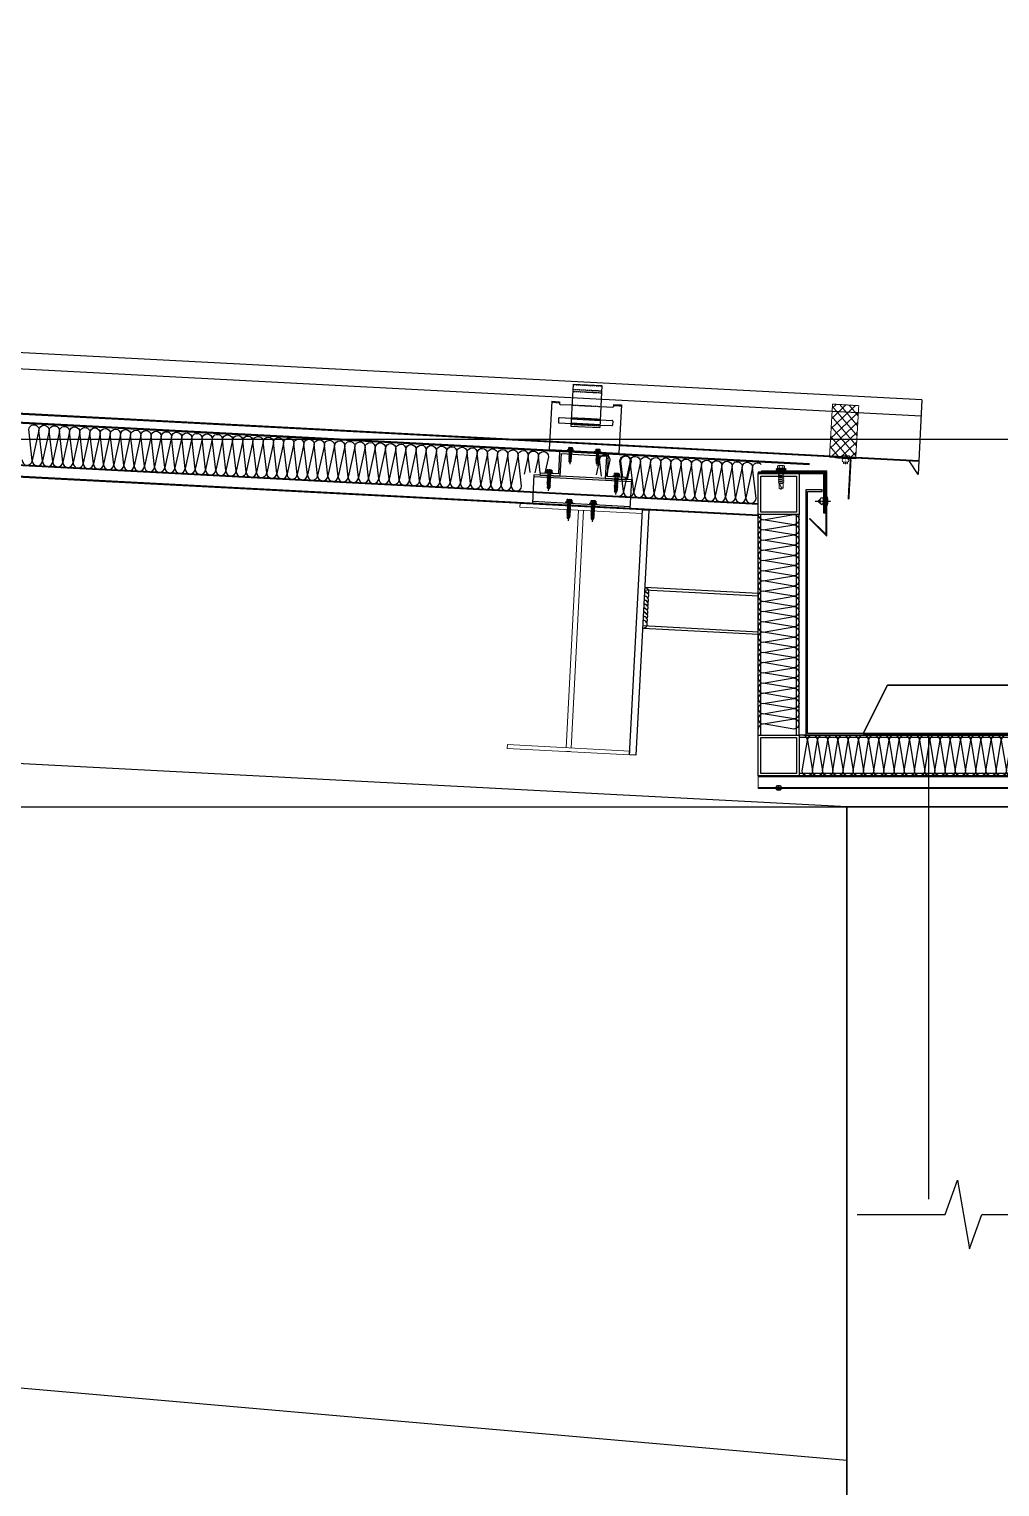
# Model space of a CAD drawing. Extents: x -599358 to 2865263, y -1062760 to 486533.
# Drawn here: x 1866819 to 1868008, y -661942 to -660158 of the extents above; entities that cross this region are included whole.
import ezdxf

# ---------------------------------------------------------------- set-up
doc = ezdxf.new("R2010")
doc.units = 0
for name, pattern in [('__DASH', [0.35, 0.25, -0.1]), ('CENTER', [2, 1.25, -0.25, 0.25, -0.25]), ('CENTER2', [28.575, 19.05, -3.175, 3.175, -3.175]), ('DASH', [0.35, 0.25, -0.1]), ('DOTE', [2.42, 2, -0.2, 0.02, -0.2]), ('HIDDEN', [0.375, 0.25, -0.125])]:
    doc.linetypes.add(name, pattern=pattern)
for name, color, linetype, lineweight in [('00-BW', 140, 'HIDDEN', 5), ('0CABR-零部件（螺钉、螺栓、五金件）', 53, 'Continuous', 13), ('S-dim', 81, 'Continuous', 0), ('T码、堵头、配件', 6, 'Continuous', 13), ('屋面板', 6, 'Continuous', 13), ('粗', 7, 'Continuous', 50), ('紧固件', 4, 'Continuous', 13)]:
    doc.layers.add(name, color=color, linetype=linetype, lineweight=lineweight)
for name, color, linetype in [('3索引', 3, 'Continuous'), ('A-AXIS-DOTE', 14, 'DOTE'), ('A-AXIS-DP', 126, 'Continuous'), ('A-AXIS-SYMB', 3, 'Continuous'), ('A-LIN-V', 9, 'Continuous'), ('BWM', 8, 'Continuous'), ('cen', 1, 'CENTER'), ('COLUMN', 9, 'Continuous'), ('DIM_SYMB', 3, 'Continuous'), ('HATCH', 66, 'Continuous'), ('PJ', 151, 'Continuous'), ('Q-焊缝', 8, 'Continuous'), ('SCREW', 233, 'Continuous'), ('SEAMLOK75 - SHEET', 6, 'Continuous'), ('ZX', 1, 'CENTER2'), ('拉铆钉', 243, 'Continuous'), ('配件', 4, 'Continuous'), ('钢承板', 253, 'Continuous')]:
    doc.layers.add(name, color=color, linetype=linetype)

# ---------------------------------------------------------------- blocks, each defined once
blk = doc.blocks.new('w432424324')
at = {"layer": 'A-LIN-V', "color": 2}
for p, q in [((-751204.7, 584057.5), (-759779.7, 584507.5)), ((-751204.7, 583257.5), (-759779.7, 584007.5))]:
    blk.add_line(p, q, dxfattribs=at)
at = {"layer": 'COLUMN'}
for points in [[(-769154.7, 584057.5), (-769154.7, 568257.5), (-768354.7, 568257.5), (-768354.7, 584057.5)], [(-750404.7, 584057.5), (-750404.7, 568257.5), (-751204.7, 568257.5), (-751204.7, 584057.5)]]:
    blk.add_lwpolyline(points, close=True, dxfattribs=at)
blk = doc.blocks.new('压块-flat-1')
at = {"layer": 'HATCH', "ltscale": 10}
h = blk.add_hatch(dxfattribs=at)
h.set_pattern_fill('ACET-2D-ANSI32', color=256, scale=0.5)
h.set_pattern_definition([(45, (-3162.4305, -11124.3203), (-1.683798, 1.683798), []), (45, (-3161.308, -11124.3203), (-1.683798, 1.683798), [])])
h.paths.add_polyline_path([(-82, 0), (-82, -2), (-2, -2), (-2, -50), (0, -50), (0, 0)])
at = {"layer": '配件', "color": 4}
blk.add_lwpolyline([(-82, 0), (-82, -2), (-2, -2), (-2, -50), (0, -50), (0, 0)], close=True, dxfattribs=at)
blk = doc.blocks.new('G$C114A11A0')
at = {"layer": '0CABR-零部件（螺钉、螺栓、五金件）'}
h = blk.add_hatch(dxfattribs=at)
h.set_pattern_fill('DOTS', color=256, scale=0.1, style=0)
h.set_pattern_definition([(0, (-261042.33595, 10165.88129), (0.079375, 0.15875), [0, -0.15875])])
h.paths.add_polyline_path([(11.9, 30.9), (0.4, 30.9), (0.4, 29.4), (11.9, 29.4)])
for p, q in [((3, 35.9), (9.3, 35.9)), ((0, 31.7), (1.9, 32.8)), ((0, 31.7), (12.3, 31.7)), ((0, 31.7), (0.3, 30.9)), ((0.3, 30.9), (12, 30.9)), ((0.4, 30.9), (0.4, 29.4)), ((0.4, 29.4), (11.9, 29.4)), ((1.9, 35.5), (1.9, 32.8)), ((1.9, 32.8), (10.4, 32.8)), ((4, 35.5), (4, 32.8)), ((8.3, 35.5), (8.3, 32.8)), ((10.4, 35.5), (10.4, 32.8)), ((12.3, 31.7), (10.4, 32.8)), ((11.9, 30.9), (11.9, 29.4)), ((12.3, 31.7), (12, 30.9))]:
    blk.add_line(p, q, dxfattribs=at)
at = {"layer": '0CABR-零部件（螺钉、螺栓、五金件）', "ltscale": 0.03}
for p, q in [((3.4, 29.4), (2.6, 28.9)), ((3.4, 28.4), (2.6, 28.9)), ((9.8, 27.7), (2.6, 28.9)), ((3.4, 27), (2.6, 26.5)), ((3.4, 26), (2.6, 26.5)), ((2.6, 26.5), (9.8, 25.3)), ((3.4, 24.6), (2.6, 24.1)), ((3.4, 23.6), (2.6, 24.1)), ((2.6, 24.1), (9.8, 22.9)), ((3.4, 22.2), (2.6, 21.7)), ((3.4, 21.2), (2.6, 21.7)), ((9.8, 20.5), (2.6, 21.7)), ((3.4, 19.8), (2.6, 19.3)), ((3.4, 18.8), (2.6, 19.3)), ((2.6, 19.3), (9.8, 18.1)), ((3.4, 29.4), (8.9, 28.2)), ((3.4, 28.4), (8.9, 27.2)), ((3.4, 28.4), (3.4, 27)), ((8.9, 25.8), (3.4, 27)), ((3.4, 26), (8.9, 24.8)), ((3.4, 26), (3.4, 24.6)), ((8.9, 23.4), (3.4, 24.6)), ((3.4, 23.6), (3.4, 22.2)), ((8.9, 22.4), (3.4, 23.6)), ((3.4, 22.2), (8.9, 21)), ((3.4, 21.2), (3.4, 19.8)), ((3.4, 21.2), (8.9, 20)), ((8.9, 18.6), (3.4, 19.8)), ((8.9, 17.6), (3.4, 18.8)), ((3.4, 18.8), (3.4, 17.4)), ((8.9, 29.4), (8.9, 28.2)), ((8.9, 28.2), (9.8, 27.7)), ((8.9, 27.2), (9.8, 27.7)), ((8.9, 27.2), (8.9, 25.8)), ((8.9, 25.8), (9.8, 25.3)), ((8.9, 24.8), (9.8, 25.3)), ((8.9, 24.8), (8.9, 23.4)), ((8.9, 23.4), (9.8, 22.9)), ((8.9, 22.4), (9.8, 22.9)), ((8.9, 22.4), (8.9, 21)), ((8.9, 21), (9.8, 20.5)), ((8.9, 20), (9.8, 20.5)), ((8.9, 20), (8.9, 18.6)), ((8.9, 18.6), (9.8, 18.1)), ((8.9, 17.6), (9.8, 18.1)), ((3.4, 17.4), (2.6, 16.9)), ((9.8, 15.7), (2.6, 16.9)), ((3.4, 16.4), (2.6, 16.9)), ((3.6, 14.8), (2.9, 14.4)), ((2.9, 14.4), (3.7, 14.2)), ((3.7, 13.9), (2.9, 14.4)), ((3.4, 17.4), (8.9, 16.2)), ((3.4, 17.4), (8.9, 16.2)), ((3.4, 16.4), (8.9, 15.1)), ((3.6, 14.7), (3.4, 16.4)), ((3.6, 14.7), (3.8, 13.6)), ((3.8, 13.6), (3.8, 8.4)), ((3.8, 8.4), (6, 6.9)), ((3.9, 14.9), (6.2, 9.2)), ((3.9, 14.8), (7, 13.9)), ((4.1, 14.1), (5, 13.9)), ((8.6, 13.9), (4.2, 13.9)), ((8.6, 8.4), (6.3, 6.9)), ((8.6, 13.9), (8.9, 15.1)), ((8.6, 13.9), (8.6, 8.4)), ((8.9, 17.6), (8.9, 16.2)), ((8.9, 16.2), (9.8, 15.7)), ((8.9, 15.1), (9.8, 15.7))]:
    blk.add_line(p, q, dxfattribs=at)
at = {"layer": '0CABR-零部件（螺钉、螺栓、五金件）'}
for centre, radius, start, end in [((3, 34.3), 1.59, 48.3968, 131.6032), ((6.2, 30.1), 5.78, 68.4898, 111.5102), ((9.3, 34.3), 1.59, 48.3968, 131.6032)]:
    blk.add_arc(centre, radius, start, end, dxfattribs=at)
at = {"layer": '0CABR-零部件（螺钉、螺栓、五金件）', "ltscale": 0.03}
for centre, radius, start, end in [((3.8, 14.8), 0.147, 16.3775, 187.739), ((6.2, 7.1), 0.267, 235, 305), ((7.1, 8), 1.53, 15.6219, 127.3885), ((3.2, 8), 3.25, 338.5847, 22.4418)]:
    blk.add_arc(centre, radius, start, end, dxfattribs=at)
blk = doc.blocks.new('*U676')
at = {"layer": 'cen', "ltscale": 0.3}
blk.add_line((14, 0), (-5, 0), dxfattribs=at)
at = {"layer": 'SCREW'}
for p, q in [((-0.9, 5), (-0.9, -5)), ((0, 5), (-0.9, 5)), ((0, -5), (0, 5)), ((4, 2.2), (0, 2.2)), ((4, 2.2), (4, -2.3)), ((8.7, 2), (8, 2.2)), ((8, 2.2), (8, -2.2)), ((9.9, 0.8), (8.7, 2)), ((10.2, 0.7), (9.9, 0.8)), ((9.9, -0.2), (10.2, 0.7)), ((-0.9, -5), (0, -5)), ((4, -2.3), (0, -2.3)), ((8, -2.2), (9.9, -0.2))]:
    blk.add_line(p, q, dxfattribs=at)
for centre, radius, start, end in [((17.3, 0), 18.8, 164.6076, 195.3924), ((6, 1.9), 2.04, 7.579, 172.421), ((6, -1.9), 2.04, 187.579, 352.421)]:
    blk.add_arc(centre, radius, start, end, dxfattribs=at)
blk = doc.blocks.new('*U678')
at = {"layer": '拉铆钉'}
blk.add_line((-2.1, 0), (4.1, 0), dxfattribs=at)
for points in [[(-0.4, 3.2, 0.376048), (-0.4, -3.2)], [(3.4, -1.3), (3.5, -1.3, 0.414214), (3.7, -1), (3.7, 1, 0.414214), (3.5, 1.3), (3.4, 1.3)]]:
    blk.add_lwpolyline(points, format="xyb", dxfattribs=at)
for points in [[(0, -3.2), (0, 3.2), (-0.4, 3.2), (-0.4, -3.2)], [(1.6, -1.6), (0, -1.6), (0, 1.6), (1.6, 1.6)]]:
    blk.add_lwpolyline(points, close=True, dxfattribs=at)
blk.add_lwpolyline([(2.7, 3.2), (2.3, 3.2, 0.414214), (1.6, 2.6), (1.6, -2.6, 0.414214), (2.3, -3.2), (2.7, -3.2, 0.414214), (3.4, -2.6), (3.4, 2.6, 0.414214)], format="xyb", close=True, dxfattribs=at)
blk = doc.blocks.new('天沟')
at = {"color": 2, "ltscale": 50}
for p, q in [((1245839.3, 251764.4), (1245839.3, 252083.3)), ((1245886.3, 251764.4), (1245886.3, 252084.3)), ((1245889.3, 251764.4), (1245889.3, 252084.3)), ((1244872.9, 251764.4), (1244872.9, 252034.3)), ((1244875.9, 251764.4), (1244875.9, 252034.3)), ((1244919.9, 251764.4), (1244919.9, 252034.3)), ((1244922.9, 251764.4), (1244922.9, 252034.3)), ((1245842.3, 251764.4), (1245842.3, 252034.3)), ((1245839.3, 251764.4), (1244922.9, 251764.4)), ((1245839.3, 251761.4), (1244922.9, 251761.4)), ((1245839.3, 251717.4), (1244922.9, 251717.4)), ((1245839.3, 251714.4), (1244922.9, 251714.4))]:
    blk.add_line(p, q, dxfattribs=at)
at = {"ltscale": 50}
for p, q in [((1245081.3, 251766.4), (1245081.3, 251196.5)), ((1245181.3, 251766.4), (1245181.3, 251196.5))]:
    blk.add_line(p, q, dxfattribs=at)
at = {"color": 4, "ltscale": 50}
for p, q in [((1244872.9, 251714.4), (1245889.3, 251714.4)), ((1244872.9, 251713.6), (1245889.3, 251713.6)), ((1244872.9, 251700.2), (1245889.3, 251700.2)), ((1244872.9, 251699.4), (1245889.3, 251699.4))]:
    blk.add_line(p, q, dxfattribs=at)
at = {"color": 2, "ltscale": 50}
for points in [[(1244922.9, 252034.3), (1244872.9, 252034.3), (1244872.9, 252084.3), (1244922.9, 252084.3)], [(1244919.9, 252037.3), (1244875.9, 252037.3), (1244875.9, 252081.3), (1244919.9, 252081.3)], [(1245889.3, 252034.3), (1245839.3, 252034.3), (1245839.3, 252084.3), (1245889.3, 252084.3)], [(1245886.3, 252037.3), (1245842.3, 252037.3), (1245842.3, 252081.3), (1245886.3, 252081.3)], [(1244922.9, 251714.4), (1244872.9, 251714.4), (1244872.9, 251764.4), (1244922.9, 251764.4)], [(1244919.9, 251717.4), (1244875.9, 251717.4), (1244875.9, 251761.4), (1244919.9, 251761.4)], [(1245889.3, 251714.4), (1245839.3, 251714.4), (1245839.3, 251764.4), (1245889.3, 251764.4)], [(1245886.3, 251717.4), (1245842.3, 251717.4), (1245842.3, 251761.4), (1245886.3, 251761.4)]]:
    blk.add_lwpolyline(points, close=True, dxfattribs=at)
at = {"color": 1, "ltscale": 50}
blk.add_lwpolyline([(1245811.3, 252062.4), (1245829.3, 252062.4), (1245829.3, 251766.4), (1244933.3, 251766.4), (1244933.3, 252062.4), (1244951.3, 252062.4), (1244951.3, 252064.4), (1244931.3, 252064.4), (1244931.3, 251764.4), (1245831.3, 251764.4), (1245831.3, 252064.4), (1245811.3, 252064.4)], close=True, dxfattribs=at)
at = {"ltscale": 50}
blk.add_lwpolyline([(1245261.3, 251766.4), (1245231.3, 251825.6), (1245031.3, 251825.6), (1245001.3, 251766.4)], close=True, dxfattribs=at)
at = {"layer": 'BWM'}
for points in [[(1244872.9, 252034.3, 0.414214), (1244879.1, 252028), (1244916.6, 252034.3, -1), (1244916.6, 252021.8), (1244879.1, 252028, 1), (1244879.1, 252015.5), (1244916.6, 252021.8, -1), (1244916.6, 252009.3), (1244879.1, 252015.5, 1), (1244879.1, 252003), (1244916.6, 252009.3, -1), (1244916.6, 251996.8), (1244879.1, 252003, 1), (1244879.1, 251990.5), (1244916.6, 251996.8, -1), (1244916.6, 251984.3), (1244879.1, 251990.5, 1), (1244879.1, 251978), (1244916.6, 251984.3, -1), (1244916.6, 251971.8), (1244879.1, 251978, 1), (1244879.1, 251965.5), (1244916.6, 251971.8, -1), (1244916.6, 251959.3), (1244879.1, 251965.5, 1), (1244879.1, 251953), (1244916.6, 251959.3, -1), (1244916.6, 251946.8), (1244879.1, 251953, 1), (1244879.1, 251940.5), (1244916.6, 251946.8, -1), (1244916.6, 251934.3), (1244879.1, 251940.5, 1), (1244879.1, 251928), (1244916.6, 251934.3, -1), (1244916.6, 251921.8), (1244879.1, 251928, 1), (1244879.1, 251915.5), (1244916.6, 251921.8, -1), (1244916.6, 251909.3), (1244879.1, 251915.5, 1), (1244879.1, 251903), (1244916.6, 251909.3, -1), (1244916.6, 251896.8), (1244879.1, 251903, 1), (1244879.1, 251890.5), (1244916.6, 251896.8, -1), (1244916.6, 251884.3), (1244879.1, 251890.5, 1), (1244879.1, 251878), (1244916.6, 251884.3, -1), (1244916.6, 251871.8), (1244879.1, 251878, 1), (1244879.1, 251865.5), (1244916.6, 251871.8, -1), (1244916.6, 251859.3), (1244879.1, 251865.5, 1), (1244879.1, 251853), (1244916.6, 251859.3, -1), (1244916.6, 251846.8), (1244879.1, 251853, 1), (1244879.1, 251840.5), (1244916.6, 251846.8, -1), (1244916.6, 251834.3), (1244879.1, 251840.5, 1), (1244879.1, 251828), (1244916.6, 251834.3, -1), (1244916.6, 251821.8), (1244879.1, 251828, 1), (1244879.1, 251815.5), (1244916.6, 251821.8, -1), (1244916.6, 251809.3), (1244879.1, 251815.5, 1), (1244879.1, 251803), (1244916.6, 251809.3, -1), (1244916.6, 251796.8), (1244879.1, 251803, 1), (1244879.1, 251790.5), (1244916.6, 251796.8, -1), (1244916.6, 251784.3), (1244879.1, 251790.5, 1), (1244879.1, 251778), (1244916.6, 251784.3, -1), (1244916.6, 251771.8), (1244879.1, 251778, 0.414214), (1244872.9, 251771.8)], [(1245889.3, 252034.3, -0.414214), (1245883.1, 252028), (1245845.6, 252034.3, 1), (1245845.6, 252021.8), (1245883.1, 252028, -1), (1245883.1, 252015.5), (1245845.6, 252021.8, 1), (1245845.6, 252009.3), (1245883.1, 252015.5, -1), (1245883.1, 252003), (1245845.6, 252009.3, 1), (1245845.6, 251996.8), (1245883.1, 252003, -1), (1245883.1, 251990.5), (1245845.6, 251996.8, 1), (1245845.6, 251984.3), (1245883.1, 251990.5, -1), (1245883.1, 251978), (1245845.6, 251984.3, 1), (1245845.6, 251971.8), (1245883.1, 251978, -1), (1245883.1, 251965.5), (1245845.6, 251971.8, 1), (1245845.6, 251959.3), (1245883.1, 251965.5, -1), (1245883.1, 251953), (1245845.6, 251959.3, 1), (1245845.6, 251946.8), (1245883.1, 251953, -1), (1245883.1, 251940.5), (1245845.6, 251946.8, 1), (1245845.6, 251934.3), (1245883.1, 251940.5, -1), (1245883.1, 251928), (1245845.6, 251934.3, 1), (1245845.6, 251921.8), (1245883.1, 251928, -1), (1245883.1, 251915.5), (1245845.6, 251921.8, 1), (1245845.6, 251909.3), (1245883.1, 251915.5, -1), (1245883.1, 251903), (1245845.6, 251909.3, 1), (1245845.6, 251896.8), (1245883.1, 251903, -1), (1245883.1, 251890.5), (1245845.6, 251896.8, 1), (1245845.6, 251884.3), (1245883.1, 251890.5, -1), (1245883.1, 251878), (1245845.6, 251884.3, 1), (1245845.6, 251871.8), (1245883.1, 251878, -1), (1245883.1, 251865.5), (1245845.6, 251871.8, 1), (1245845.6, 251859.3), (1245883.1, 251865.5, -1), (1245883.1, 251853), (1245845.6, 251859.3, 1), (1245845.6, 251846.8), (1245883.1, 251853, -1), (1245883.1, 251840.5), (1245845.6, 251846.8, 1), (1245845.6, 251834.3), (1245883.1, 251840.5, -1), (1245883.1, 251828), (1245845.6, 251834.3, 1), (1245845.6, 251821.8), (1245883.1, 251828, -1), (1245883.1, 251815.5), (1245845.6, 251821.8, 1), (1245845.6, 251809.3), (1245883.1, 251815.5, -1), (1245883.1, 251803), (1245845.6, 251809.3, 1), (1245845.6, 251796.8), (1245883.1, 251803, -1), (1245883.1, 251790.5), (1245845.6, 251796.8, 1), (1245845.6, 251784.3), (1245883.1, 251790.5, -1), (1245883.1, 251778), (1245845.6, 251784.3, 1), (1245845.6, 251771.8), (1245883.1, 251778, -0.414214), (1245889.3, 251771.8)], [(1245839.3, 251764.4, 0.414214), (1245833.1, 251758.1), (1245839.3, 251720.6, -1), (1245826.8, 251720.6), (1245833.1, 251758.1, 1), (1245820.6, 251758.1), (1245826.8, 251720.6, -1), (1245814.3, 251720.6), (1245820.6, 251758.1, 1), (1245808.1, 251758.1), (1245814.3, 251720.6, -1), (1245801.8, 251720.6), (1245808.1, 251758.1, 1), (1245795.6, 251758.1), (1245801.8, 251720.6, -1), (1245789.3, 251720.6), (1245795.6, 251758.1, 1), (1245783.1, 251758.1), (1245789.3, 251720.6, -1), (1245776.8, 251720.6), (1245783.1, 251758.1, 1), (1245770.6, 251758.1), (1245776.8, 251720.6, -1), (1245764.3, 251720.6), (1245770.6, 251758.1, 1), (1245758.1, 251758.1), (1245764.3, 251720.6, -1), (1245751.8, 251720.6), (1245758.1, 251758.1, 1), (1245745.6, 251758.1), (1245751.8, 251720.6, -1), (1245739.3, 251720.6), (1245745.6, 251758.1, 1), (1245733.1, 251758.1), (1245739.3, 251720.6, -1), (1245726.8, 251720.6), (1245733.1, 251758.1, 1), (1245720.6, 251758.1), (1245726.8, 251720.6, -1), (1245714.3, 251720.6), (1245720.6, 251758.1, 1), (1245708.1, 251758.1), (1245714.3, 251720.6, -1), (1245701.8, 251720.6), (1245708.1, 251758.1, 1), (1245695.6, 251758.1), (1245701.8, 251720.6, -1), (1245689.3, 251720.6), (1245695.6, 251758.1, 1), (1245683.1, 251758.1), (1245689.3, 251720.6, -1), (1245676.8, 251720.6), (1245683.1, 251758.1, 1), (1245670.6, 251758.1), (1245676.8, 251720.6, -1), (1245664.3, 251720.6), (1245670.6, 251758.1, 1), (1245658.1, 251758.1), (1245664.3, 251720.6, -1), (1245651.8, 251720.6), (1245658.1, 251758.1, 1), (1245645.6, 251758.1), (1245651.8, 251720.6, -1), (1245639.3, 251720.6), (1245645.6, 251758.1, 1), (1245633.1, 251758.1), (1245639.3, 251720.6, -1), (1245626.8, 251720.6), (1245633.1, 251758.1, 1), (1245620.6, 251758.1), (1245626.8, 251720.6, -1), (1245614.3, 251720.6), (1245620.6, 251758.1, 1), (1245608.1, 251758.1), (1245614.3, 251720.6, -1), (1245601.8, 251720.6), (1245608.1, 251758.1, 1), (1245595.6, 251758.1), (1245601.8, 251720.6, -1), (1245589.3, 251720.6), (1245595.6, 251758.1, 1), (1245583.1, 251758.1), (1245589.3, 251720.6, -1), (1245576.8, 251720.6), (1245583.1, 251758.1, 1), (1245570.6, 251758.1), (1245576.8, 251720.6, -1), (1245564.3, 251720.6), (1245570.6, 251758.1, 1), (1245558.1, 251758.1), (1245564.3, 251720.6, -1), (1245551.8, 251720.6), (1245558.1, 251758.1, 1), (1245545.6, 251758.1), (1245551.8, 251720.6, -1), (1245539.3, 251720.6), (1245545.6, 251758.1, 1), (1245533.1, 251758.1), (1245539.3, 251720.6, -1), (1245526.8, 251720.6), (1245533.1, 251758.1, 1), (1245520.6, 251758.1), (1245526.8, 251720.6, -1), (1245514.3, 251720.6), (1245520.6, 251758.1, 1), (1245508.1, 251758.1), (1245514.3, 251720.6, -1), (1245501.8, 251720.6), (1245508.1, 251758.1, 1), (1245495.6, 251758.1), (1245501.8, 251720.6, -1), (1245489.3, 251720.6), (1245495.6, 251758.1, 1), (1245483.1, 251758.1), (1245489.3, 251720.6, -1), (1245476.8, 251720.6), (1245483.1, 251758.1, 1), (1245470.6, 251758.1), (1245476.8, 251720.6, -1), (1245464.3, 251720.6), (1245470.6, 251758.1, 1), (1245458.1, 251758.1), (1245464.3, 251720.6, -1), (1245451.8, 251720.6), (1245458.1, 251758.1, 1), (1245445.6, 251758.1), (1245451.8, 251720.6, -1), (1245439.3, 251720.6), (1245445.6, 251758.1, 1), (1245433.1, 251758.1), (1245439.3, 251720.6, -1), (1245426.8, 251720.6), (1245433.1, 251758.1, 1), (1245420.6, 251758.1), (1245426.8, 251720.6, -1), (1245414.3, 251720.6), (1245420.6, 251758.1, 1), (1245408.1, 251758.1), (1245414.3, 251720.6, -1), (1245401.8, 251720.6), (1245408.1, 251758.1, 1), (1245395.6, 251758.1), (1245401.8, 251720.6, -1), (1245389.3, 251720.6), (1245395.6, 251758.1, 1), (1245383.1, 251758.1), (1245389.3, 251720.6, -1), (1245376.8, 251720.6), (1245383.1, 251758.1, 1), (1245370.6, 251758.1), (1245376.8, 251720.6, -1), (1245364.3, 251720.6), (1245370.6, 251758.1, 1), (1245358.1, 251758.1), (1245364.3, 251720.6, -1), (1245351.8, 251720.6), (1245358.1, 251758.1, 1), (1245345.6, 251758.1), (1245351.8, 251720.6, -1), (1245339.3, 251720.6), (1245345.6, 251758.1, 1), (1245333.1, 251758.1), (1245339.3, 251720.6, -1), (1245326.8, 251720.6), (1245333.1, 251758.1, 1), (1245320.6, 251758.1), (1245326.8, 251720.6, -1), (1245314.3, 251720.6), (1245320.6, 251758.1, 1), (1245308.1, 251758.1), (1245314.3, 251720.6, -1), (1245301.8, 251720.6), (1245308.1, 251758.1, 1), (1245295.6, 251758.1), (1245301.8, 251720.6, -1), (1245289.3, 251720.6), (1245295.6, 251758.1, 1), (1245283.1, 251758.1), (1245289.3, 251720.6, -1), (1245276.8, 251720.6), (1245283.1, 251758.1, 1), (1245270.6, 251758.1), (1245276.8, 251720.6, -1), (1245264.3, 251720.6), (1245270.6, 251758.1, 1), (1245258.1, 251758.1), (1245264.3, 251720.6, -1), (1245251.8, 251720.6), (1245258.1, 251758.1, 1), (1245245.6, 251758.1), (1245251.8, 251720.6, -1), (1245239.3, 251720.6), (1245245.6, 251758.1, 1), (1245233.1, 251758.1), (1245239.3, 251720.6, -1), (1245226.8, 251720.6), (1245233.1, 251758.1, 1), (1245220.6, 251758.1), (1245226.8, 251720.6, -1), (1245214.3, 251720.6), (1245220.6, 251758.1, 1), (1245208.1, 251758.1), (1245214.3, 251720.6, -1), (1245201.8, 251720.6), (1245208.1, 251758.1, 1), (1245195.6, 251758.1), (1245201.8, 251720.6, -1), (1245189.3, 251720.6), (1245195.6, 251758.1, 1), (1245183.1, 251758.1), (1245189.3, 251720.6, -1), (1245176.8, 251720.6), (1245183.1, 251758.1, 1), (1245170.6, 251758.1), (1245176.8, 251720.6, -1), (1245164.3, 251720.6), (1245170.6, 251758.1, 1), (1245158.1, 251758.1), (1245164.3, 251720.6, -1), (1245151.8, 251720.6), (1245158.1, 251758.1, 1), (1245145.6, 251758.1), (1245151.8, 251720.6, -1), (1245139.3, 251720.6), (1245145.6, 251758.1, 1), (1245133.1, 251758.1), (1245139.3, 251720.6, -1), (1245126.8, 251720.6), (1245133.1, 251758.1, 1), (1245120.6, 251758.1), (1245126.8, 251720.6, -1), (1245114.3, 251720.6), (1245120.6, 251758.1, 1), (1245108.1, 251758.1), (1245114.3, 251720.6, -1), (1245101.8, 251720.6), (1245108.1, 251758.1, 1), (1245095.6, 251758.1), (1245101.8, 251720.6, -1), (1245089.3, 251720.6), (1245095.6, 251758.1, 1), (1245083.1, 251758.1), (1245089.3, 251720.6, -1), (1245076.8, 251720.6), (1245083.1, 251758.1, 1), (1245070.6, 251758.1), (1245076.8, 251720.6, -1), (1245064.3, 251720.6), (1245070.6, 251758.1, 1), (1245058.1, 251758.1), (1245064.3, 251720.6, -1), (1245051.8, 251720.6), (1245058.1, 251758.1, 1), (1245045.6, 251758.1), (1245051.8, 251720.6, -1), (1245039.3, 251720.6), (1245045.6, 251758.1, 1), (1245033.1, 251758.1), (1245039.3, 251720.6, -1), (1245026.8, 251720.6), (1245033.1, 251758.1, 1), (1245020.6, 251758.1), (1245026.8, 251720.6, -1), (1245014.3, 251720.6), (1245020.6, 251758.1, 1), (1245008.1, 251758.1), (1245014.3, 251720.6, -1), (1245001.8, 251720.6), (1245008.1, 251758.1, 1), (1244995.6, 251758.1), (1245001.8, 251720.6, -1), (1244989.3, 251720.6), (1244995.6, 251758.1, 1), (1244983.1, 251758.1), (1244989.3, 251720.6, -1), (1244976.8, 251720.6), (1244983.1, 251758.1, 1), (1244970.6, 251758.1), (1244976.8, 251720.6, -1), (1244964.3, 251720.6), (1244970.6, 251758.1, 1), (1244958.1, 251758.1), (1244964.3, 251720.6, -1), (1244951.8, 251720.6), (1244958.1, 251758.1, 1), (1244945.6, 251758.1), (1244951.8, 251720.6, -1), (1244939.3, 251720.6), (1244945.6, 251758.1, 1), (1244933.1, 251758.1), (1244939.3, 251720.6, -1), (1244926.8, 251720.6), (1244933.1, 251758.1, 0.414214), (1244926.8, 251764.4)]]:
    blk.add_lwpolyline(points, format="xyb", dxfattribs=at)
at = {"layer": '屋面板', "color": 6}
for points in [[(1244876.8, 252086.7), (1244955.8, 252086.7), (1244955.8, 252010.1), (1244936.3, 252029.6), (1244935.6, 252028.9), (1244956.8, 252007.7), (1244956.8, 252087.7), (1244876.8, 252087.7)], [(1245885.4, 252086.7), (1245806.4, 252086.7), (1245806.4, 252010.1), (1245825.9, 252029.6), (1245826.6, 252028.9), (1245805.4, 252007.7), (1245805.4, 252087.7), (1245885.4, 252087.7)]]:
    blk.add_lwpolyline(points, close=True, dxfattribs=at)
at = {"layer": '钢承板', "color": 4, "const_width": 1}
for points in [[(1244872.9, 252034.3), (1244872.9, 251699.4), (1244922.9, 251699.4)], [(1245889.3, 252034.3), (1245889.3, 251699.4), (1245839.3, 251699.4)]]:
    blk.add_lwpolyline(points, dxfattribs=at)
blk.add_blockref('压块-flat-1', (1244954.9, 252086.3))
at = {"xscale": -1}
blk.add_blockref('压块-flat-1', (1245807.3, 252086.3), dxfattribs=at)
for name, p, rotation in [('*U676', (1244956.8, 252050.7, 0), 180), ('*U678', (1244897.9, 251698.6), 90)]:
    blk.add_blockref(name, p, dxfattribs=dict(rotation=rotation))
for name, p, rotation in [('*U676', (1245805.4, 252050.7, 0), 180), ('*U678', (1245864.3, 251698.6), 270)]:
    blk.add_blockref(name, p, dxfattribs=dict(at, rotation=rotation))
at = {"layer": '00-BW', "rotation": 359.9973387277178}
blk.add_blockref('G$C114A11A0', (1244894.7, 252058.3), dxfattribs=at)
at = {"layer": '00-BW', "xscale": -1, "rotation": 0.002661272333384091}
blk.add_blockref('G$C114A11A0', (1245867.5, 252058.3), dxfattribs=at)
blk = doc.blocks.new('2342424242')
at = {"layer": 'A-AXIS-DOTE', "linetype": '__DASH', "ltscale": 2}
blk.add_line((1161773.6, -3405320), (1161773.6, -3406120), dxfattribs=at)
at = {"layer": 'A-LIN-V'}
blk.add_lwpolyline([(1161393.6, -3405749.3), (1161423.6, -3405690), (1161623.6, -3405690), (1161653.6, -3405749.3), (1161393.6, -3405749.3)], dxfattribs=at)
at = {"layer": 'DIM_SYMB'}
blk.add_lwpolyline([(1161386.4, -3406338), (1161493.9, -3406338), (1161509.2, -3406296), (1161524, -3406380), (1161538.9, -3406338), (1161646.4, -3406338)], dxfattribs=at)
blk.add_blockref('天沟', (-83607.8, -3657515.6))
blk = doc.blocks.new('*U688')
at = {"layer": '紧固件', "extrusion": (-3.52327e-23, -6.31601e-13, -1)}
for p, q in [((2.5, 0), (-2.5, 0)), ((2.5, -6.1), (-2.5, -6.1))]:
    blk.add_line(p, q, dxfattribs=at)
at = {"layer": '紧固件', "color": 1, "linetype": 'CENTER', "ltscale": 0.01, "extrusion": (-3.52327e-23, -6.31601e-13, -1)}
blk.add_line((0, 2.9), (0, -8.6), dxfattribs=at)
at = {"layer": '紧固件', "extrusion": (-3.52327e-23, -6.31601e-13, -1)}
blk.add_lwpolyline([(-4, 2), (4, 2, -1), (4, 0), (2.5, 0), (2.5, -1.9, -0.72774), (2.5, -6.1), (2.5, -7.4, -0.414214), (2, -7.9), (-2, -7.9, -0.414214), (-2.5, -7.4), (-2.5, -6.1, -0.72774), (-2.5, -1.9), (-2.5, 0), (-4, 0, -1)], format="xyb", close=True, dxfattribs=at)
blk = doc.blocks.new('*U2059')
at = {"layer": 'T码、堵头、配件', "linetype": 'DASH', "ltscale": 3}
h = blk.add_hatch(dxfattribs=at)
h.set_pattern_fill('NET', color=13, scale=2, angle=45, style=0)
h.paths.add_polyline_path([(12.3, 47.5), (-12.7, 47.5), (-12.7, 0), (12.3, 0)])
at = {"layer": 'T码、堵头、配件', "color": 13, "linetype": 'DASH', "ltscale": 3}
blk.add_lwpolyline([(12.3, 47.5), (-12.7, 47.5), (-12.7, 0), (12.3, 0)], close=True, dxfattribs=at)
blk = doc.blocks.new('324')
blk.add_rational_spline([(288338.6, -582640.4, 0.3), (288352.5, -582640.3, -0.9), (288357.5, -582640.3, 2.4), (288358.4, -582640.3, 3), (288359, -582641, 3.4), (288359.6, -582641.7, 3.8), (288359.6, -582642.8, 3.8), (288359.8, -582665.9, 3.6), (288360, -582689, 3.4), (288360.2, -582689, 3.5), (288360.4, -582689, 3.7), (288360.2, -582665.9, 3.8), (288360, -582642.8, 4), (288360, -582641.5, 4), (288359.3, -582640.7, 3.6), (288358.5, -582639.8, 3.1), (288357.5, -582639.8, 2.4), (288352.5, -582639.8, -0.9), (288338.6, -582639.9, 0.3), (288338.6, -582640.2, 0.3), (288338.6, -582640.4, 0.3)], [1, 1, 1, 0.923879532509, 1, 0.923879532509, 1, 1, 1, 1, 1, 1, 1, 0.92387953251, 1, 0.92387953251, 1, 1, 1, 1, 1], degree=2, knots=[0, 0, 0, 1, 1, 1.785398, 1.785398, 2.570796, 2.570796, 3.570796, 3.570796, 4.570796, 4.570796, 5.570796, 5.570796, 6.356194, 6.356194, 7.141593, 7.141593, 8.141593, 8.141593, 9.141593, 9.141593, 9.141593])
at = {"extrusion": (0.384106, 0.002152, 0.923287), "xscale": -1, "rotation": 270.409525737971}
blk.add_blockref('*U688', (-584245.2, -263213.8, 109492.9), dxfattribs=at)
at = {"layer": 'PJ', "extrusion": (2.43172e-16, -3.263e-14, -1), "xscale": 1.36762023444512, "yscale": 1.36762023444512, "zscale": -1.36762023444512, "rotation": 359.5730164586824}
blk.add_blockref('*U2059', (-288347.5, -582639.8, 0), dxfattribs=at)
blk = doc.blocks.new('DT')
at = {"layer": '3索引', "color": 5, "extrusion": (0.072286, -0.009155, 0.997342), "rotation": 272.6791958730362}
blk.add_blockref('324', (568525.5, 315258.2, -0.3), dxfattribs=at)
blk = doc.blocks.new('34t65')
at = {"color": 2, "ltscale": 50}
for p, q in [((1430037, 238183.4), (1430157, 238183.4)), ((1430037, 238148.4), (1430037, 238183.4)), ((1430037, 238180.9), (1430157, 238180.9)), ((1430157, 238183.4), (1430157, 238148.4)), ((1430157, 238150.9), (1430037, 238150.9)), ((1430157, 238148.4), (1430037, 238148.4))]:
    blk.add_line(p, q, dxfattribs=at)
blk = doc.blocks.new('*U1726')
at = {"layer": 'PJ'}
for p, q in [((-4.4, 0.5), (-4.4, 0)), ((4.4, 0), (-4.4, 0)), ((-4.1, 0.8), (-3.1, 1)), ((4.1, 0.8), (-4.1, 0.8)), ((-3.1, 3.9), (-3.1, 1)), ((3.1, 1), (-3.1, 1)), ((2.3, 4.2), (-2.3, 4.2)), ((-2, 0.8), (-1.5, 1)), ((-1.5, 3.9), (-1.5, 1)), ((-1.5, 0), (-1.5, -1.6)), ((1.5, 3.9), (1.5, 1)), ((2.2, 0.8), (1.5, 1)), ((1.5, 0), (1.5, -1.1)), ((3.1, 3.9), (3.1, 1)), ((4.1, 0.8), (3.1, 1)), ((4.4, 0.5), (4.4, 0)), ((-2.1, -1.9), (2.1, -1.4)), ((-2.1, -1.9), (-1.5, -1.6)), ((-2.1, -1.9), (-1.5, -2.2)), ((-2.1, -3.3), (2.1, -2.8)), ((-2.1, -3.3), (-1.5, -3)), ((-2.1, -3.3), (-1.5, -3.6)), ((-2.1, -4.7), (2.1, -4.2)), ((-2.1, -4.7), (-1.5, -4.4)), ((-2.1, -4.7), (-1.5, -5)), ((-2.1, -6.1), (2.1, -5.6)), ((-2.1, -6.1), (-1.5, -5.8)), ((-2.1, -6.1), (-1.5, -6.4)), ((-2.1, -7.5), (2.1, -7)), ((-2.1, -7.5), (-1.5, -7.2)), ((-2.1, -7.5), (-1.5, -7.8)), ((-2.1, -8.9), (2.1, -8.4)), ((-2.1, -8.9), (-1.5, -8.6)), ((-2.1, -8.9), (-1.5, -9.2)), ((-2.1, -10.3), (2.1, -9.8)), ((-2.1, -10.3), (-1.5, -10)), ((-2.1, -10.3), (-1.5, -10.6)), ((-2.1, -11.7), (2.1, -11.2)), ((-2.1, -11.7), (-1.5, -11.4)), ((-2.1, -11.7), (-1.5, -12)), ((-2.1, -13.1), (-1.5, -12.8)), ((-2.1, -13.1), (-1.1, -13)), ((-2.1, -13.1), (-1.5, -13.4)), ((-1.5, -1.6), (1.5, -1.1)), ((-1.5, -2.2), (1.5, -1.7)), ((-1.5, -2.2), (-1.5, -3)), ((-1.5, -3), (1.5, -2.5)), ((-1.5, -3.6), (1.5, -3.1)), ((-1.5, -3.6), (-1.5, -4.4)), ((-1.5, -4.4), (1.5, -3.9)), ((-1.5, -5), (1.5, -4.5)), ((-1.5, -5), (-1.5, -5.8)), ((-1.5, -5.8), (1.5, -5.3)), ((-1.5, -6.4), (1.5, -5.9)), ((-1.5, -6.4), (-1.5, -7.2)), ((-1.5, -7.2), (1.5, -6.7)), ((-1.5, -7.8), (1.5, -7.3)), ((-1.5, -7.8), (-1.5, -8.6)), ((-1.5, -8.6), (1.5, -8.1)), ((-1.5, -9.2), (1.5, -8.7)), ((-1.5, -9.2), (-1.5, -10)), ((-1.5, -10), (1.5, -9.5)), ((-1.5, -10.6), (1.5, -10.1)), ((-1.5, -10.6), (-1.5, -11.4)), ((-1.5, -11.4), (1.5, -10.9)), ((-1.5, -12), (1.5, -11.5)), ((-1.5, -12), (-1.5, -12.8)), ((-1.5, -12.8), (-1, -12.7)), ((-1.5, -13.4), (-1.5, -17.2)), ((-1.5, -13.4), (-1.3, -13.4)), ((0, -18.6), (-1.5, -17.2)), ((0, -18.6), (1.5, -17.2)), ((0.6, -12.4), (1.5, -12.3)), ((0.7, -12.8), (2.1, -12.6)), ((0.7, -13), (1.5, -12.9)), ((0.7, -13.8), (1.5, -13.7)), ((0.7, -14.2), (2.1, -14)), ((0.7, -14.4), (1.5, -14.3)), ((1.5, -0.3), (1.5, -1.1)), ((2.1, -1.4), (1.5, -1.1)), ((2.1, -1.4), (1.5, -1.7)), ((1.5, -1.7), (1.5, -2.5)), ((2.1, -2.8), (1.5, -2.5)), ((2.1, -2.8), (1.5, -3.1)), ((1.5, -3.1), (1.5, -3.9)), ((2.1, -4.2), (1.5, -3.9)), ((2.1, -4.2), (1.5, -4.5)), ((1.5, -4.5), (1.5, -5.3)), ((2.1, -5.6), (1.5, -5.3)), ((2.1, -5.6), (1.5, -5.9)), ((1.5, -5.9), (1.5, -6.7)), ((2.1, -7), (1.5, -6.7)), ((2.1, -7), (1.5, -7.3)), ((1.5, -7.3), (1.5, -8.1)), ((2.1, -8.4), (1.5, -8.1)), ((2.1, -8.4), (1.5, -8.7)), ((1.5, -8.7), (1.5, -9.5)), ((2.1, -9.8), (1.5, -9.5)), ((2.1, -9.8), (1.5, -10.1)), ((1.5, -10.1), (1.5, -10.9)), ((2.1, -11.2), (1.5, -10.9)), ((2.1, -11.2), (1.5, -11.5)), ((1.5, -11.5), (1.5, -12.3)), ((2.1, -12.6), (1.5, -12.3)), ((2.1, -12.6), (1.5, -12.9)), ((1.5, -12.9), (1.5, -13.7)), ((2.1, -14), (1.5, -13.7)), ((2.1, -14), (1.5, -14.3)), ((1.5, -14.3), (1.5, -17.2))]:
    blk.add_line(p, q, dxfattribs=at)
blk.add_lwpolyline([(0, -18.6), (0.7, -14.4), (0.7, -12.7, 0.417657), (0.4, -12.4, 0.097062), (-1, -12.7), (-1.5, -13.8)], format="xyb", dxfattribs=at)
for centre, radius, start, end in [((-4.1, 0.5), 0.3, 90, 180), ((-2.3, 3.3), 0.951, 35.4009, 144.5991), ((0, 1), 3.2, 61.0594, 118.9406), ((2.3, 3.3), 0.951, 35.4009, 144.5991), ((4.1, 0.5), 0.3, 0, 90)]:
    blk.add_arc(centre, radius, start, end, dxfattribs=at)
at = {"layer": 'ZX', "ltscale": 0.2}
blk.add_line((0, 4.9), (0, -21), dxfattribs=at)
blk = doc.blocks.new('A$C2F3B4A73')
at = {"layer": '粗', "lineweight": -2}
for p, q in [((25.2, 101.1), (60.4, 101.1)), ((25.2, 101.1), (25.2, 49.6)), ((60.4, 101.1), (60.4, 49.6)), ((0, 78.7), (9.6, 78.7)), ((0, 78.7), (0, 19.8)), ((9.6, 78.7), (9.6, 76.3)), ((10.4, 75.5), (25.2, 75.5)), ((60.4, 75.5), (75.2, 75.5)), ((76, 78.7), (85.6, 78.7)), ((76, 78.7), (76, 76.3)), ((85.6, 78.7), (85.6, 19.8)), ((9.6, 58.4), (9.6, 53.6)), ((10.4, 59.2), (25.2, 59.2)), ((25.2, 58.4), (60.4, 58.4)), ((25.2, 53.6), (60.4, 53.6)), ((60.4, 59.2), (75.2, 59.2)), ((76, 58.4), (76, 53.6)), ((10.4, 52.8), (25.2, 52.8)), ((25.2, 49.6), (60.4, 49.6)), ((60.4, 52.8), (75.2, 52.8)), ((0, 19.8), (85.6, 19.8)), ((0, 18.8), (0, 19.8)), ((0, 18.8), (85.6, 18.8)), ((14.4, 19.8), (14.4, 18.8)), ((71.2, 19.8), (71.2, 18.8)), ((85.6, 19.8), (85.6, 18.8))]:
    blk.add_line(p, q, dxfattribs=at)
at = {"layer": '粗', "linetype": 'DASH', "lineweight": -2}
for p, q in [((25.2, 100.6), (60.4, 100.6)), ((25.2, 94.7), (60.4, 94.7)), ((25.2, 92.3), (60.4, 92.3)), ((0, 77.7), (9.6, 77.7)), ((25.2, 75.5), (60.4, 75.5)), ((76, 77.7), (85.6, 77.7)), ((25.2, 60), (60.4, 60)), ((25.2, 59.2), (60.4, 59.2)), ((25.2, 52.8), (60.4, 52.8)), ((25.2, 52), (60.4, 52)), ((16, 19.8), (16, 18.8)), ((21.6, 19.8), (21.6, 18.8)), ((29.6, 19.8), (29.6, 18.8)), ((35.2, 19.8), (35.2, 18.8)), ((50.4, 19.8), (50.4, 18.8)), ((56, 19.8), (56, 18.8)), ((64, 19.8), (64, 18.8)), ((69.6, 19.8), (69.6, 18.8))]:
    blk.add_line(p, q, dxfattribs=at)
at = {"layer": '粗', "lineweight": -2}
for centre, start, end in [((10.4, 76.3), 180, 270), ((75.2, 76.3), 270, 0), ((10.4, 58.4), 90, 180), ((10.4, 53.6), 180, 270), ((75.2, 58.4), 0, 90), ((75.2, 53.6), 270, 0)]:
    blk.add_arc(centre, 0.8, start, end, dxfattribs=at)
at = {"layer": '紧固件', "color": 2, "yscale": 0.8, "zscale": 0.8}
for p, xscale in [((26.1, 19.8), 0.8), ((59.5, 19.8), -0.8)]:
    blk.add_blockref('*U1726', p, dxfattribs=dict(at, xscale=xscale))
blk = doc.blocks.new('A$C51791418')
blk.add_blockref('A$C2F3B4A73', (-42.8, -15.8))
blk = doc.blocks.new('2134')
at = {"color": 1, "linetype": 'Continuous', "ltscale": 10}
for p, q in [((2311608.2, -279977.6), (2311758.2, -279977.6)), ((2311608.2, -279982.1), (2311608.2, -279977.6)), ((2311608.2, -279982.1), (2311758.2, -279982.1)), ((2311680.2, -280273.1), (2311680.2, -279982.1)), ((2311686.2, -280273.1), (2311686.2, -279982.1)), ((2311758.2, -279982.1), (2311758.2, -279977.6)), ((2311608.2, -280273.1), (2311758.2, -280273.1)), ((2311608.2, -280277.6), (2311608.2, -280273.1)), ((2311758.2, -280273.1), (2311758.2, -280277.6)), ((2311608.2, -280277.6), (2311758.2, -280277.6))]:
    blk.add_line(p, q, dxfattribs=at)
at = {"layer": 'S-dim', "ltscale": 10}
blk.add_line((2311685.4, -280277.6), (2311680.9, -280277.6), dxfattribs=at)
blk = doc.blocks.new('54Y656')
at = {"color": 1, "ltscale": 50}
for p, q in [((1904812.7, 473027.7), (1896283.3, 472580.1)), ((1904812.7, 473026.2), (1896283.3, 472578.6))]:
    blk.add_line(p, q, dxfattribs=at)
at = {"color": 4, "ltscale": 50}
for p, q in [((1896345.7, 472530.7), (1904812.8, 472975.1, 0)), ((1896345.7, 472529.9), (1904812.8, 472974.3, 0)), ((1896345.7, 472516.5), (1904812.9, 472960.8, 0)), ((1896345.7, 472515.7), (1904812.9, 472960, 0))]:
    blk.add_line(p, q, dxfattribs=at)
at = {"color": 2, "ltscale": 50}
blk.add_line((1896345.7, 472516.8), (1904812.9, 472961.1, 0), dxfattribs=at)
at = {"color": 2, "elevation": 0}
blk.add_lwpolyline([(1896508.6, 472562.8), (1896531, 472564), (1896529.6, 472591.5), (1896589.5, 472594.6), (1896591, 472567.2), (1896613.4, 472568.3), (1896613.6, 472565.8), (1896588.6, 472564.5), (1896587.1, 472592), (1896532.2, 472589.1), (1896533.7, 472561.7), (1896508.7, 472560.3)], close=True, dxfattribs=at)
at = {"layer": 'A-AXIS-SYMB', "ltscale": 10}
for p, q in [((1896345.7, 472420.7, 0), (1896485.1, 472428, 0)), ((1896345.7, 472417.7, 0), (1896485.3, 472425, 0)), ((1896345.7, 472373.6, 0), (1896487.6, 472381.1, 0)), ((1896345.7, 472370.7, 0), (1896487.7, 472378.1, 0))]:
    blk.add_line(p, q, dxfattribs=at)
at = {"layer": 'A-AXIS-SYMB', "color": 6, "ltscale": 10, "elevation": 0}
blk.add_lwpolyline([(1896480.1, 472522.7), (1896495.9, 472223.1), (1896503.8, 472223.5), (1896488.1, 472523.1)], close=True, dxfattribs=at)
at = {"layer": 'BWM', "elevation": 0}
for points in [[(1897247.8, 472584.3, -1), (1897235.3, 472583.7), (1897239.6, 472621.4, 1), (1897227.1, 472620.8), (1897235.3, 472583.7, -1), (1897222.8, 472583), (1897227.1, 472620.8, 1), (1897214.6, 472620.1), (1897222.8, 472583, -1), (1897210.3, 472582.4), (1897214.6, 472620.1, 1), (1897202.1, 472619.5), (1897210.3, 472582.4, -1), (1897197.9, 472581.7), (1897202.1, 472619.5, 1), (1897189.7, 472618.8), (1897197.9, 472581.7, -1), (1897185.4, 472581), (1897189.7, 472618.8, 1), (1897177.2, 472618.1), (1897185.4, 472581, -1), (1897172.9, 472580.4), (1897177.2, 472618.1, 1), (1897164.7, 472617.5), (1897172.9, 472580.4, -1), (1897160.4, 472579.7), (1897164.7, 472617.5, 1), (1897152.2, 472616.8), (1897160.4, 472579.7, -1), (1897147.9, 472579.1), (1897152.2, 472616.8, 1), (1897139.7, 472616.2), (1897147.9, 472579.1, -1), (1897135.4, 472578.4), (1897139.7, 472616.2, 1), (1897127.2, 472615.5), (1897135.4, 472578.4, -1), (1897123, 472577.8), (1897127.2, 472615.5, 1), (1897114.8, 472614.9), (1897123, 472577.8, -1), (1897110.5, 472577.1), (1897114.8, 472614.9, 1), (1897102.3, 472614.2), (1897110.5, 472577.1, -1), (1897098, 472576.5), (1897102.3, 472614.2, 1), (1897089.8, 472613.6), (1897098, 472576.5, -1), (1897085.5, 472575.8), (1897089.8, 472613.6, 1), (1897077.3, 472612.9), (1897085.5, 472575.8, -1), (1897073, 472575.2), (1897077.3, 472612.9, 1), (1897064.8, 472612.3), (1897073, 472575.2, -1), (1897060.6, 472574.5), (1897064.8, 472612.3, 1), (1897052.3, 472611.6), (1897060.6, 472574.5, -1), (1897048.1, 472573.8), (1897052.3, 472611.6, 1), (1897039.9, 472610.9), (1897048.1, 472573.8, -1), (1897035.6, 472573.2), (1897039.9, 472610.9, 1), (1897027.4, 472610.3), (1897035.6, 472573.2, -1), (1897023.1, 472572.5), (1897027.4, 472610.3, 1), (1897014.9, 472609.6), (1897023.1, 472572.5, -1), (1897010.6, 472571.9), (1897014.9, 472609.6, 1), (1897002.4, 472609), (1897010.6, 472571.9, -1), (1896998.1, 472571.2), (1897002.4, 472609, 1), (1896989.9, 472608.3), (1896998.1, 472571.2, -1), (1896985.7, 472570.6), (1896989.9, 472608.3, 1), (1896977.4, 472607.7), (1896985.7, 472570.6, -1), (1896973.2, 472569.9), (1896977.4, 472607.7, 1), (1896965, 472607), (1896973.2, 472569.9, -1), (1896960.7, 472569.3), (1896965, 472607, 1), (1896952.5, 472606.4), (1896960.7, 472569.3, -1), (1896948.2, 472568.6), (1896952.5, 472606.4, 1), (1896940, 472605.7), (1896948.2, 472568.6, -1), (1896935.7, 472567.9), (1896940, 472605.7, 1), (1896927.5, 472605), (1896935.7, 472567.9, -1), (1896923.2, 472567.3), (1896927.5, 472605, 1), (1896915, 472604.4), (1896923.2, 472567.3, -1), (1896910.8, 472566.6), (1896915, 472604.4, 1), (1896902.6, 472603.7), (1896910.8, 472566.6, -1), (1896898.3, 472566), (1896902.6, 472603.7, 1), (1896890.1, 472603.1), (1896898.3, 472566, -1), (1896885.8, 472565.3), (1896890.1, 472603.1, 1), (1896877.6, 472602.4), (1896885.8, 472565.3, -1), (1896873.3, 472564.7), (1896877.6, 472602.4, 1), (1896865.1, 472601.8), (1896873.3, 472564.7, -1), (1896860.8, 472564), (1896865.1, 472601.8, 1), (1896852.6, 472601.1), (1896860.8, 472564, -1), (1896848.3, 472563.4), (1896852.6, 472601.1, 1), (1896840.1, 472600.5), (1896848.3, 472563.4, -1), (1896835.9, 472562.7), (1896840.1, 472600.5, 1), (1896827.7, 472599.8), (1896835.9, 472562.7, -1), (1896823.4, 472562), (1896827.7, 472599.8, 1), (1896815.2, 472599.2), (1896823.4, 472562, -1), (1896810.9, 472561.4), (1896815.2, 472599.2, 1), (1896802.7, 472598.5), (1896810.9, 472561.4, -1), (1896798.4, 472560.7), (1896802.7, 472598.5, 1), (1896790.2, 472597.8), (1896798.4, 472560.7, -1), (1896785.9, 472560.1), (1896790.2, 472597.8, 1), (1896777.7, 472597.2), (1896785.9, 472560.1, -1), (1896773.4, 472559.4), (1896777.7, 472597.2, 1), (1896765.2, 472596.5), (1896773.4, 472559.4, -1), (1896761, 472558.8), (1896765.2, 472596.5, 1), (1896752.8, 472595.9), (1896761, 472558.8, -1), (1896748.5, 472558.1), (1896752.8, 472595.9, 1), (1896740.3, 472595.2), (1896748.5, 472558.1, -1), (1896736, 472557.5), (1896740.3, 472595.2, 1), (1896727.8, 472594.6), (1896736, 472557.5, -1), (1896723.5, 472556.8), (1896727.8, 472594.6, 1), (1896715.3, 472593.9), (1896723.5, 472556.8, -1), (1896711, 472556.2), (1896715.3, 472593.9, 1), (1896702.8, 472593.3), (1896711, 472556.2, -1), (1896698.6, 472555.5), (1896702.8, 472593.3, 1), (1896690.3, 472592.6), (1896698.6, 472555.5, -1), (1896686.1, 472554.8), (1896690.3, 472592.6, 1), (1896677.9, 472591.9), (1896686.1, 472554.8, -1), (1896673.6, 472554.2), (1896677.9, 472591.9, 1), (1896665.4, 472591.3), (1896673.6, 472554.2, -1), (1896661.1, 472553.5), (1896665.4, 472591.3, 1), (1896652.9, 472590.6), (1896661.1, 472553.5, -1), (1896648.6, 472552.9), (1896652.9, 472590.6, 1), (1896640.4, 472590), (1896648.6, 472552.9, -1), (1896636.1, 472552.2), (1896640.4, 472590, 1), (1896627.9, 472589.3), (1896632.9, 472566.9)], [(1896517.8, 472539.8, -0.414214), (1896511.2, 472545.7), (1896515.5, 472583.4, 1), (1896503, 472582.8), (1896511.2, 472545.7, -1), (1896498.7, 472545), (1896503, 472582.8, 1), (1896490.5, 472582.1), (1896498.7, 472545, -1), (1896486.3, 472544.4), (1896490.5, 472582.1, 1), (1896478, 472581.5), (1896486.3, 472544.4, -1), (1896473.8, 472543.7), (1896478, 472581.5, 1), (1896465.6, 472580.8), (1896473.8, 472543.7, -1), (1896461.3, 472543), (1896465.6, 472580.8, 1), (1896453.1, 472580.2), (1896461.3, 472543, -1), (1896448.8, 472542.4), (1896453.1, 472580.2, 1), (1896440.6, 472579.5), (1896448.8, 472542.4, -1), (1896436.3, 472541.7), (1896440.6, 472579.5, 1), (1896428.1, 472578.8), (1896436.3, 472541.7, -1), (1896423.8, 472541.1), (1896428.1, 472578.8, 1), (1896415.6, 472578.2), (1896423.8, 472541.1, -1), (1896411.4, 472540.4), (1896415.6, 472578.2, 1), (1896403.1, 472577.5), (1896411.4, 472540.4, -1), (1896398.9, 472539.8), (1896403.1, 472577.5, 1), (1896390.7, 472576.9), (1896398.9, 472539.8, -1), (1896386.4, 472539.1), (1896390.7, 472576.9, 1), (1896378.2, 472576.2), (1896386.4, 472539.1, -1), (1896373.9, 472538.5), (1896378.2, 472576.2, 1), (1896365.7, 472575.6), (1896373.9, 472538.5, -1), (1896361.4, 472537.8), (1896365.7, 472575.6, 1), (1896353.2, 472574.9), (1896361.4, 472537.8, -1), (1896348.9, 472537.2), (1896353.2, 472574.9, 0.662099), (1896342.4, 472578.8, 0.662099)], [(1896512.1, 472563), (1896514.3, 472583.3, 1), (1896501.9, 472582.7), (1896506.8, 472560.2)], [(1896512.1, 472563), (1896514.3, 472583.3, 1), (1896501.9, 472582.7), (1896506.8, 472560.2)], [(1896538.2, 472564.5), (1896540.5, 472584.7, 1), (1896528, 472584.1), (1896532.4, 472564.2)], [(1896538.2, 472564.5), (1896540.5, 472584.7, 1), (1896528, 472584.1), (1896532.4, 472564.2)], [(1896543.3, 472590.3, 0.269637), (1896540.5, 472584.7), (1896544.6, 472566)], [(1896613.1, 472568.4), (1896615.4, 472588.7, 1), (1896603, 472588), (1896607.4, 472568.1)], [(1896625.5, 472569), (1896627.8, 472589.3, 1), (1896615.4, 472588.7), (1896619.8, 472568.7)], [(1896625.6, 472569), (1896627.9, 472589.3, 1), (1896615.4, 472588.7), (1896619.9, 472568.7)]]:
    blk.add_lwpolyline(points, format="xyb", dxfattribs=at)
at = {"layer": 'Q-焊缝', "elevation": 0}
blk.add_lwpolyline([(1896480.9, 472425.3, -0.267949), (1896485.1, 472428, 0.57735), (1896481.2, 472420.3, -0.267949), (1896485.4, 472423, 0.57735), (1896481.4, 472415.3, -0.267949), (1896485.6, 472418, 0.57735), (1896481.7, 472410.3, -0.267949), (1896485.9, 472413, 0.57735), (1896482, 472405.3, -0.267949), (1896486.2, 472408, 0.57735), (1896482.2, 472400.3, -0.267949), (1896486.4, 472403, 0.57735), (1896482.5, 472395.3, -0.267949), (1896486.7, 472398.1, 0.57735), (1896482.7, 472390.3, -0.267949), (1896486.9, 472393.1, 0.57735), (1896483, 472385.3, -0.267949), (1896487.2, 472388.1, 1), (1896487.7, 472378.1)], format="xyb", dxfattribs=at)
at = {"layer": 'SEAMLOK75 - SHEET'}
for p, q in [((1896145.7, 472657.7, 0), (1904794, 473111.5, 0)), ((1896146.8, 472637.7, 0), (1904788.4, 473091.2, 0)), ((1904795.3, 473037.5, 0), (1896149.6, 472583.8, 0)), ((1904798, 473036.6, 0), (1896149.6, 472582.8, 0)), ((1896145.7, 472657.7), (1896150.5, 472566.6, 0)), ((1896150.5, 472566.6), (1896161.3, 472583.4, 0))]:
    blk.add_line(p, q, dxfattribs=at)
at = {"extrusion": (0.405943, 0.016439, 0.91375), "xscale": -1, "rotation": 267.0177680869565}
blk.add_blockref('DT', (395472.4, -1748754, 777540.7), dxfattribs=at)
at = {"rotation": 3.004019978695776}
blk.add_blockref('34t65', (480911.5, 159761.3, 0), dxfattribs=at)
at = {"layer": 'S-dim', "xscale": -1, "rotation": 3.004019978691117}
blk.add_blockref('2134', (4190397.1, 873266, 0), dxfattribs=at)
at = {"layer": 'SEAMLOK75 - SHEET', "xscale": -1, "rotation": 3.004019978695753}
blk.add_blockref('A$C51791418', (1896559.7, 472591, 0), dxfattribs=at)
at = {"layer": '紧固件', "xscale": -1.023999999801318, "yscale": 1.023999999801318, "zscale": 1.023999999801318, "rotation": 3.004019978695753}
for p in [(1896519.8, 472563.4, 0), (1896602.2, 472567.8, 0), (1896548.4, 472529.9, 0), (1896577.8, 472531.4, 0)]:
    blk.add_blockref('*U1726', p, dxfattribs=at)

msp = doc.modelspace()

# ---------------------------------------------------------------- linework, layer by layer
at = {"layer": 'A-AXIS-DOTE', "linetype": '__DASH', "ltscale": 2}
for p, q in [((1930835.3, -660659.9), (1839476.3, -660659.9)), ((1930835.3, -661109.9), (1839476.3, -661109.9))]:
    msp.add_line(p, q, dxfattribs=at)

# ---------------------------------------------------------------- block references
at = {"layer": 'A-AXIS-DP', "xscale": -1}
msp.add_blockref('54Y656', (3764058, -1133269.4), dxfattribs=at)
at = {"layer": 'A-LIN-V'}
for name, p in [('w432424324', (2619024.9, -1245167.3)), ('w432424324', (2636974.9, -1245167.3)), ('2342424242', (706446.7, 2744729.4))]:
    msp.add_blockref(name, p, dxfattribs=at)

doc.saveas('drawing.dxf')
